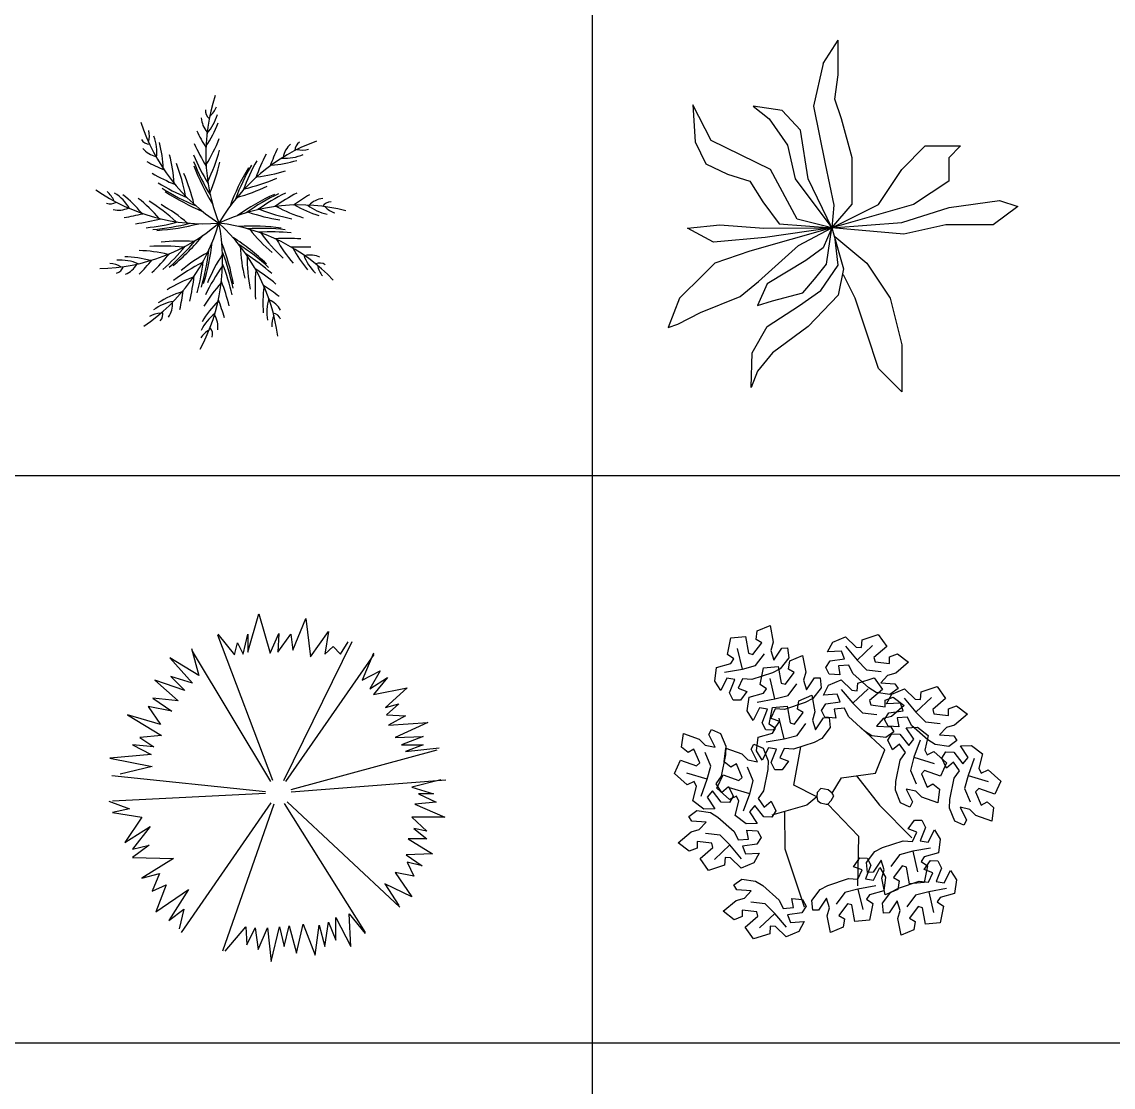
# Model space of a CAD drawing. Header units: millimetres. Extents: x -4017 to 59953, y -688 to 66564.
# Drawn here: x 48567 to 53000, y 18640 to 22966 of the extents above; entities that cross this region are included whole.
import ezdxf

# ---------------------------------------------------------------- set-up
doc = ezdxf.new("R2010")
doc.units = ezdxf.units.MM
doc.layers.add('www.cad-blocks.net', color=7, linetype='Continuous')

# ---------------------------------------------------------------- blocks, each defined once
blk = doc.blocks.new('A$C516926BB')
for p, q in [((53.3424, 38.5194), (53.3424, 0)), ((0, 11.7477), (60.3118, 11.7477)), ((0, 9.4442), (62.4121, 9.4442))]:
    blk.add_line(p, q)
blk = doc.blocks.new('A$C62495299')
at = {"linetype": 'Continuous'}
for centre, radius, start, end in [((1.2094, 0.7933), 0.7627, 161.8706, 201.5936), ((0.4058, 1.0181), 0.0909, 308.4321, 338.3515), ((0.5222, 0.9445), 0.0939, 182.879, 221.5346), ((0.4841, 0.9687), 0.0394, 173.7791, 233.0395), ((0.3154, 1.0015), 0.1844, 317.4391, 345.0127), ((0.909, 1.1565), 0.7627, 197.8706, 237.5936), ((0.1266, 0.8661), 0.0909, 344.4321, 14.3515), ((1.2175, 1.2846), 0.9001, 206.1883, 211.1386), ((0.0495, 1.0923), 0.4796, 326.0526, 338.8318), ((0.2191, 0.8721), 0.0394, 209.7791, 269.0395), ((0.0633, 0.7995), 0.1844, 353.4391, 21.0127), ((-0.0468, 1.0645), 0.5862, 327.5529, 339.111), ((1.16, 0.13), 0.7627, 110.1725, 149.8955), ((0.2641, 0.8749), 0.0939, 218.879, 257.5346), ((-0.2052, 0.7167), 0.4796, 2.0526, 14.8318), ((1.2181, 1.2101), 0.9001, 204.5673, 211.2107), ((-0.2591, 1.0187), 0.79, 334.6755, 344.6307), ((1.5506, 0.4282), 0.9001, 154.4902, 159.4404), ((0.8528, 0.763), 0.0939, 131.1808, 169.8364), ((0.8481, 0.8079), 0.0394, 122.081, 181.3414), ((0.8384, 0.9), 0.0909, 256.734, 286.6534), ((0.6267, 1.5587), 0.9001, 242.1883, 247.1386), ((-0.2667, 0.6376), 0.5862, 3.5529, 15.111), ((-0.4116, 0.4758), 0.79, 10.6755, 20.6307), ((1.2252, 1.1409), 0.9001, 202.9483, 211.3077), ((1.2335, 1.0947), 0.9001, 201.6825, 211.4019), ((-0.2042, 0.9175), 0.725, 337.0347, 347.4268), ((1.4426, 0.3331), 0.9001, 151.2501, 159.6096), ((1.4925, 0.3815), 0.9001, 152.8691, 159.5126), ((0.6758, 1.2256), 0.4796, 274.3545, 287.1337), ((0.7694, 0.9606), 0.1844, 265.741, 293.3146), ((0.671, 1.4988), 0.9001, 240.5673, 247.2107), ((-0.3076, 0.4261), 0.725, 13.0347, 23.4268), ((1.2416, 1.0605), 0.9001, 200.5186, 211.4981), ((1.3898, 0.2704), 0.9001, 148.8205, 159.8), ((1.4115, 0.2979), 0.9001, 149.9844, 159.7037), ((0.5943, 1.2839), 0.5862, 275.8548, 287.4128), ((0.7174, 1.447), 0.9001, 238.9483, 247.3077), ((0.4268, 1.4221), 0.79, 282.9774, 292.9325), ((0.4378, 1.2727), 0.7627, 234.9681, 274.6912), ((-0.011, 0.5692), 0.0909, 21.5297, 51.4491), ((-0.0214, 0.4779), 0.1844, 30.5366, 58.1102), ((-0.1856, 0.2498), 0.4796, 39.1502, 51.9294), ((0.7513, 1.4145), 0.9001, 237.6825, 247.4019), ((0.7779, 1.3917), 0.9001, 236.5186, 247.4981), ((0.3814, 1.3163), 0.725, 285.3366, 295.7287), ((1.0961, -0.1909), 0.9001, 114.3202, 125.2997), ((1.1297, -0.1806), 0.9001, 115.4841, 125.2035), ((1.1752, -0.1692), 0.9001, 116.7498, 125.1093), ((1.2438, -0.1575), 0.9001, 118.3688, 125.0123), ((1.3181, -0.152), 0.9001, 119.9899, 124.9402), ((0.0591, 0.6297), 0.0394, 246.8767, 306.1371), ((-0.1869, 0.1497), 0.5862, 40.6505, 52.2085), ((-0.2049, -0.0667), 0.79, 47.7731, 57.7282), ((-0.092, -0.0437), 0.725, 50.1322, 60.5244), ((0.8273, -0.1765), 0.7627, 75.6722, 115.3952), ((1.0147, 1.0949), 0.5862, 241.3545, 252.9126), ((1.0488, 1.0007), 0.4796, 239.8542, 252.6334), ((0.9759, 0.7293), 0.1844, 231.2407, 258.8143), ((0.9327, 0.5192), 0.0939, 96.6805, 135.3361), ((0.9542, 0.5589), 0.0394, 87.5807, 146.8411), ((0.9984, 0.6403), 0.0909, 222.2337, 252.1531), ((0.0933, 0.6592), 0.0939, 255.9765, 294.6321), ((-0.0299, 1.4233), 0.9001, 279.2858, 284.2361), ((0.8575, 1.2422), 0.725, 250.8363, 261.2284), ((0.9549, 1.3037), 0.79, 248.4771, 258.4323), ((0.0029, 1.0909), 0.7627, 270.9681, 310.6912), ((0.0415, 1.4022), 0.9001, 277.6648, 284.3082), ((-0.2321, 0.7259), 0.7627, 304.0339, 343.7569), ((0.1098, 1.3889), 0.9001, 276.0458, 284.4052), ((0.1564, 1.3835), 0.9001, 274.7801, 284.4994), ((0.1915, 1.3813), 0.9001, 273.6161, 284.5957), ((-0.2476, 0.3624), 0.7627, 331.6319, 11.355), ((0.4119, -0.245), 0.7627, 43.6319, 83.355), ((-0.0165, -0.0485), 0.7627, 7.6319, 47.355), ((0.6322, -0.3999), 0.9001, 82.2799, 93.2595), ((0.6661, -0.4089), 0.9001, 83.4439, 93.1632), ((-0.2602, 1.0339), 0.9001, 309.6161, 320.5957), ((0.0706, -0.3032), 0.9001, 46.2799, 57.2595), ((1.1902, 0.9415), 0.725, 218.796, 229.1882), ((0.7107, -0.4234), 0.9001, 84.7096, 93.069), ((1.3054, 0.942), 0.79, 216.4368, 226.392), ((0.775, -0.4499), 0.9001, 86.3286, 92.972), ((1.2452, 0.7333), 0.5862, 209.3143, 220.8723), ((0.1576, -0.1849), 0.5862, 76.6505, 88.2085), ((0.2703, -0.3705), 0.79, 83.7731, 93.7282), ((0.348, -0.2855), 0.725, 86.1322, 96.5244), ((-0.3307, 0.9921), 0.9001, 312.0458, 320.4052), ((-0.2898, 1.0151), 0.9001, 310.7801, 320.4994), ((-0.436, 0.5027), 0.9001, 343.8458, 353.5652), ((-0.4215, 0.5346), 0.9001, 342.6819, 353.6614), ((-0.3268, 0.1051), 0.9001, 10.2799, 21.2595), ((0.0928, -0.3304), 0.9001, 47.4439, 57.1632), ((1.3105, 0.454), 0.725, 182.796, 193.1882), ((0.8409, -0.4846), 0.9001, 87.9496, 92.8999), ((1.2242, 0.6353), 0.4796, 207.814, 220.5932), ((0.0986, 0.178), 0.1844, 66.5366, 94.1102), ((0.0998, -0.1031), 0.4796, 75.1502, 87.9294), ((-0.464, 0.9378), 0.9001, 315.2858, 320.2361), ((-0.3938, 0.9627), 0.9001, 313.6648, 320.3082), ((0.8081, -0.2393), 0.725, 119.198, 129.5901), ((-0.4578, 0.461), 0.9001, 345.1116, 353.471), ((1.1214, -0.0111), 0.725, 146.796, 157.1882), ((-0.3249, 0.0701), 0.9001, 11.4439, 21.1632), ((0.1204, -0.3684), 0.9001, 48.7096, 57.069), ((1.404, 0.3867), 0.79, 180.4368, 190.392), ((1.0184, 0.444), 0.1844, 199.2004, 226.774), ((0.8703, 0.2888), 0.0939, 64.6403, 103.2959), ((0.0533, 0.2579), 0.0909, 57.5297, 87.4491), ((0.0745, 0.3481), 0.0394, 282.8767, 342.1371), ((0.0848, 0.392), 0.0939, 291.9765, 330.6321), ((0.7893, -0.3529), 0.79, 116.8388, 126.794), ((1.1574, -0.1205), 0.79, 144.4368, 154.392), ((-0.3249, 0.0231), 0.9001, 12.7096, 21.069), ((1.2327, 0.2532), 0.5862, 173.3143, 184.8723), ((0.1568, -0.4276), 0.9001, 50.3286, 56.972), ((0.9096, 0.311), 0.0394, 55.5404, 114.8009), ((0.9903, 0.3565), 0.0909, 190.1934, 220.1128), ((0.5936, -0.2589), 0.5862, 109.7162, 121.2743), ((-0.4946, 0.4021), 0.9001, 346.7306, 353.374), ((0.9404, -0.1278), 0.5862, 137.3143, 148.8723), ((-0.3302, -0.0462), 0.9001, 14.3286, 20.972), ((0.5005, -0.2218), 0.4796, 108.2159, 120.9952), ((-0.5398, 0.3428), 0.9001, 348.3516, 353.3019), ((1.1581, 0.1863), 0.4796, 171.814, 184.5932), ((0.1897, -0.4945), 0.9001, 51.9496, 56.8999), ((0.3462, 0.013), 0.1844, 99.6024, 127.176), ((0.2179, 0.1849), 0.0939, 325.0423, 3.6979), ((0.8407, -0.1381), 0.4796, 135.814, 148.5932), ((-0.3429, -0.1197), 0.9001, 15.9496, 20.8999), ((0.8791, 0.1525), 0.1844, 163.2004, 190.774), ((0.6681, 0.114), 0.0939, 28.6403, 67.2959), ((0.2646, 0.0554), 0.0909, 90.5954, 120.5148), ((0.2332, 0.1425), 0.0394, 315.9424, 15.2029), ((0.5951, -0.0015), 0.1844, 127.2004, 154.774), ((0.4018, 0.0914), 0.0939, 352.6403, 31.2959), ((0.805, 0.0983), 0.0909, 154.1934, 184.1128), ((0.7129, 0.1088), 0.0394, 19.5404, 78.8009), ((0.5033, -0.0017), 0.0909, 118.1934, 148.1128), ((0.435, 0.0609), 0.0394, 343.5404, 42.8009)]:
    blk.add_arc(centre, radius, start, end, dxfattribs=at)
blk = doc.blocks.new('A$C30D21EF1')
at = {"linetype": 'Continuous'}
for p, q in [((0.6295, 1.3334), (0.6907, 1.427)), ((0.6907, 1.2865), (0.6907, 1.427)), ((0.6295, 1.3334), (0.5901, 1.1601)), ((0.6775, 1.1881), (0.6907, 1.2865)), ((0.1749, 1.0196), (0.1005, 1.1647)), ((0.1005, 1.1647), (0.1093, 1.0149)), ((0.4633, 1.1414), (0.3453, 1.1601)), ((0.3453, 1.1601), (0.4108, 1.1086)), ((0.5901, 1.1601), (0.6382, 0.9259)), ((0.7038, 1.1086), (0.6775, 1.1881)), ((0.4108, 1.1086), (0.4852, 1.0008)), ((0.5377, 1.0617), (0.4633, 1.1414)), ((0.7474, 0.9493), (0.7038, 1.1086)), ((0.4153, 0.9024), (0.1749, 1.0196)), ((0.5683, 0.865), (0.5377, 1.0617)), ((0.1093, 1.0149), (0.153, 0.9259)), ((0.4852, 1.0008), (0.5158, 0.865)), ((0.9493, 0.9029), (1.0444, 0.9979)), ((1.0444, 0.9979), (1.1869, 0.9979)), ((1.1869, 0.9979), (1.1394, 0.9504)), ((0.7474, 0.7619), (0.7474, 0.9493)), ((1.1394, 0.9504), (1.1394, 0.8554)), ((0.153, 0.9259), (0.2404, 0.8837)), ((0.5245, 0.7011), (0.4153, 0.9024)), ((0.6382, 0.9259), (0.6732, 0.7573)), ((0.8543, 0.7603), (0.9493, 0.9029)), ((0.2404, 0.8837), (0.3322, 0.8557)), ((0.3322, 0.8557), (0.3847, 0.7713)), ((0.5158, 0.865), (0.6642, 0.6653)), ((0.6642, 0.6653), (0.5683, 0.865)), ((1.1394, 0.8554), (0.9968, 0.7603)), ((0.3847, 0.7713), (0.4503, 0.6824)), ((0.6642, 0.6653), (0.7474, 0.7619)), ((0.6642, 0.6653), (0.8543, 0.7603)), ((0.9968, 0.7603), (0.6642, 0.6653)), ((0.6732, 0.7573), (0.6642, 0.6653)), ((1.1409, 0.7479), (1.3464, 0.776)), ((1.3464, 0.776), (1.4206, 0.7526)), ((0.9486, 0.687), (1.1409, 0.7479)), ((1.4206, 0.7526), (1.3201, 0.6776)), ((0.0787, 0.6636), (0.2098, 0.6776)), ((0.2098, 0.6776), (0.3891, 0.6636)), ((0.6642, 0.6653), (0.3316, 0.5702)), ((0.3891, 0.6636), (0.6642, 0.6653)), ((0.6642, 0.6653), (0.3934, 0.6262)), ((0.4503, 0.6824), (0.6642, 0.6653)), ((0.6642, 0.6653), (0.5245, 0.7011)), ((0.5289, 0.5934), (0.6642, 0.6653)), ((0.6642, 0.6653), (0.6295, 0.584)), ((0.6426, 0.5184), (0.6642, 0.6653)), ((0.6642, 0.6653), (0.9486, 0.687)), ((0.6642, 0.6653), (0.7125, 0.4996)), ((0.9573, 0.6402), (0.6642, 0.6653)), ((1.1278, 0.6776), (0.9573, 0.6402)), ((1.3201, 0.6776), (1.1278, 0.6776)), ((0.1836, 0.6074), (0.0787, 0.6636)), ((0.3934, 0.6262), (0.1836, 0.6074)), ((0.6907, 0.5137), (0.6775, 0.6308)), ((0.6775, 0.6308), (0.8068, 0.5227)), ((0.3672, 0.4481), (0.5289, 0.5934)), ((0.6295, 0.584), (0.5595, 0.5324)), ((0.3316, 0.5702), (0.189, 0.5227)), ((0.5595, 0.5324), (0.4021, 0.4388)), ((0.189, 0.5227), (0.1415, 0.4752)), ((0.5944, 0.4575), (0.6426, 0.5184)), ((0.6207, 0.4107), (0.6907, 0.5137)), ((0.7125, 0.4996), (0.6907, 0.3919)), ((0.8068, 0.5227), (0.9018, 0.3802)), ((0.1415, 0.4752), (0.0464, 0.3802)), ((0.2929, 0.3873), (0.3672, 0.4481)), ((0.5464, 0.4013), (0.5944, 0.4575)), ((0.7592, 0.3802), (0.7117, 0.4752)), ((0.4021, 0.4388), (0.3628, 0.3498)), ((0.424, 0.3685), (0.5464, 0.4013)), ((0.5332, 0.3498), (0.6207, 0.4107)), ((0.0464, 0.3802), (0, 0.2608)), ((0.1311, 0.3217), (0.2929, 0.3873)), ((0.3628, 0.3498), (0.424, 0.3685)), ((0.6907, 0.3919), (0.5683, 0.2655)), ((0.8068, 0.2376), (0.7592, 0.3802)), ((0.9018, 0.3802), (0.9493, 0.1901)), ((0.0393, 0.2749), (0.1311, 0.3217)), ((0.4021, 0.2655), (0.5332, 0.3498)), ((0, 0.2608), (0.0393, 0.2749)), ((0.3409, 0.1578), (0.4021, 0.2655)), ((0.5683, 0.2655), (0.424, 0.1578)), ((0.8543, 0.095), (0.8068, 0.2376)), ((0.9493, 0.1901), (0.9493, 0)), ((0.3366, 0.0173), (0.3409, 0.1578)), ((0.424, 0.1578), (0.3628, 0.0829)), ((0.9493, 0), (0.8543, 0.095)), ((0.3628, 0.0829), (0.3366, 0.0173))]:
    blk.add_line(p, q, dxfattribs=at)
blk = doc.blocks.new('A$C29F836C1')
for p, q in [((0.564, 1.2567), (0.6097, 1.4128)), ((0.6097, 1.4128), (0.6555, 1.2529)), ((0.7469, 1.2643), (0.8003, 1.3938)), ((0.8003, 1.3938), (0.8193, 1.2376)), ((0.6555, 1.2529), (0.6898, 1.3328)), ((0.6898, 1.3328), (0.686, 1.2567)), ((0.8193, 1.2376), (0.8917, 1.3404)), ((0.8917, 1.3404), (0.8765, 1.249)), ((0.4421, 1.329), (0.5107, 1.2452)), ((0.6662, 0.7356), (0.4421, 1.3252)), ((0.5107, 1.2452), (0.5221, 1.2947)), ((0.5221, 1.2947), (0.5449, 1.249)), ((0.5449, 1.249), (0.564, 1.329)), ((0.564, 1.329), (0.564, 1.2567)), ((0.686, 1.2567), (0.7393, 1.329)), ((0.7106, 0.7358), (0.9881, 1.2996)), ((0.7393, 1.329), (0.7469, 1.2643)), ((0.9413, 1.249), (0.9718, 1.2985)), ((0.3354, 1.2719), (0.3658, 1.1615)), ((0.6579, 0.7307), (0.3392, 1.2605)), ((0.7181, 0.7315), (1.0781, 1.2464)), ((0.8765, 1.249), (0.9108, 1.2795)), ((0.9108, 1.2795), (0.9413, 1.249)), ((1.0747, 1.2529), (1.0289, 1.1424)), ((0.2477, 1.2338), (0.3392, 1.131)), ((0.3658, 1.1615), (0.2477, 1.2338)), ((0.2515, 1.1577), (0.3087, 1.1005)), ((0.3392, 1.131), (0.2515, 1.1577)), ((1.0289, 1.1424), (1.1013, 1.1805)), ((1.1013, 1.1805), (1.0594, 1.1081)), ((1.0594, 1.1081), (1.1318, 1.1538)), ((1.1318, 1.1538), (1.0747, 1.0853)), ((0.1867, 1.1424), (0.282, 1.0586)), ((0.3087, 1.1005), (0.1867, 1.1424)), ((1.0747, 1.0853), (1.2118, 1.112)), ((1.2118, 1.112), (1.1242, 1.032)), ((0.1791, 1.0701), (0.2553, 1.0168)), ((0.282, 1.0586), (0.1791, 1.0701)), ((0.1601, 1.0358), (0.2096, 0.9634)), ((0.2553, 1.0168), (0.1601, 1.0358)), ((1.1242, 1.032), (1.1775, 1.0472)), ((1.1775, 1.0472), (1.128, 1.0015)), ((0.0762, 1.0015), (0.2134, 0.9177)), ((0.2096, 0.9634), (0.0762, 1.0015)), ((1.128, 1.0015), (1.2042, 0.9977)), ((1.2042, 0.9977), (1.1356, 0.9596)), ((1.1356, 0.9596), (1.2957, 0.9711)), ((1.2957, 0.9711), (1.1623, 0.9101)), ((0.2134, 0.9177), (0.1258, 0.9101)), ((0.1258, 0.9101), (0.1829, 0.872)), ((1.1623, 0.9101), (1.2766, 0.9139)), ((1.2766, 0.9139), (1.189, 0.8797)), ((0.1829, 0.872), (0.0953, 0.8797)), ((0.0953, 0.8797), (0.1715, 0.8416)), ((0.7398, 0.6995), (1.3338, 0.8606)), ((1.189, 0.8797), (1.2766, 0.8797)), ((1.2766, 0.8797), (1.2042, 0.853)), ((1.2042, 0.853), (1.3414, 0.8682)), ((0.1715, 0.8416), (0.0038, 0.8263)), ((0.0038, 0.8263), (0.1753, 0.7921)), ((0.6362, 0.6898), (0.0114, 0.754)), ((0.1753, 0.7921), (0.0457, 0.7616)), ((0.741, 0.6892), (1.3681, 0.7388)), ((1.349, 0.7388), (1.2309, 0.7083)), ((0.6365, 0.6823), (0.0152, 0.6512)), ((1.2309, 0.7083), (1.3186, 0.6816)), ((1.2576, 0.6816), (1.33, 0.6474)), ((1.3186, 0.6816), (1.2576, 0.6816)), ((0, 0.6512), (0.0838, 0.6207)), ((0.0838, 0.6207), (0.0152, 0.6055)), ((0.6582, 0.6454), (0.2934, 0.118)), ((0.6696, 0.6393), (0.4611, 0.0419)), ((0.7125, 0.6415), (1.0404, 0.118)), ((0.7236, 0.6491), (1.1814, 0.2209)), ((1.33, 0.6474), (1.2423, 0.6398)), ((1.2423, 0.6398), (1.3643, 0.5864)), ((0.0152, 0.6055), (0.1334, 0.5864)), ((0.1334, 0.5864), (0.0648, 0.4836)), ((1.2309, 0.5864), (1.2919, 0.5293)), ((1.3643, 0.5864), (1.2309, 0.5864)), ((0.0648, 0.4836), (0.1677, 0.5484)), ((0.1677, 0.5484), (0.0953, 0.457)), ((1.2385, 0.5407), (1.2919, 0.4989)), ((1.2919, 0.5293), (1.2385, 0.5407)), ((1.2157, 0.4989), (1.3147, 0.4379)), ((1.2919, 0.4989), (1.2157, 0.4989)), ((0.1639, 0.4722), (0.0953, 0.4227)), ((0.0953, 0.457), (0.1639, 0.4722)), ((0.0953, 0.4227), (0.2629, 0.4189)), ((0.2629, 0.4189), (0.1334, 0.3389)), ((1.3147, 0.4379), (1.208, 0.4341)), ((1.208, 0.4341), (1.2728, 0.3884)), ((1.2118, 0.4037), (1.2385, 0.3465)), ((1.2728, 0.3884), (1.2118, 0.4037)), ((0.1334, 0.3389), (0.2058, 0.358)), ((0.2058, 0.358), (0.1753, 0.2856)), ((1.1623, 0.3618), (1.2309, 0.2628)), ((1.2385, 0.3465), (1.1623, 0.3618)), ((0.1753, 0.2856), (0.2325, 0.3123)), ((0.2325, 0.3123), (0.1905, 0.2018)), ((1.1204, 0.3161), (1.1775, 0.2285)), ((1.2309, 0.2628), (1.1204, 0.3161)), ((0.1905, 0.2018), (0.3239, 0.2932)), ((0.3239, 0.2932), (0.2439, 0.1676)), ((0.2439, 0.1676), (0.3049, 0.2133)), ((0.3049, 0.2133), (0.2858, 0.1333)), ((0.9222, 0.179), (0.9832, 0.0609)), ((0.9222, 0.0876), (0.9222, 0.179)), ((0.9756, 0.1942), (1.0404, 0.1142)), ((0.9832, 0.0609), (0.9756, 0.1942)), ((0.4725, 0.0419), (0.5564, 0.1409)), ((0.5564, 0.1409), (0.5602, 0.0685)), ((0.5602, 0.0685), (0.5945, 0.1371)), ((0.5945, 0.1371), (0.6059, 0.0495)), ((0.6059, 0.0495), (0.644, 0.1371)), ((0.644, 0.1371), (0.6593, 0)), ((0.6593, 0), (0.6936, 0.1409)), ((0.6936, 0.1409), (0.7126, 0.0609)), ((0.7126, 0.0609), (0.7317, 0.1447)), ((0.7317, 0.1447), (0.7622, 0.0343)), ((0.7622, 0.0343), (0.7888, 0.1523)), ((0.7888, 0.1523), (0.8384, 0.0267)), ((0.8384, 0.0267), (0.8536, 0.1485)), ((0.8536, 0.1485), (0.8765, 0.0609)), ((0.8765, 0.0609), (0.8917, 0.1599)), ((0.8917, 0.1599), (0.9222, 0.0876))]:
    blk.add_line(p, q)
blk = doc.blocks.new('A$C5464236F')
for p, q in [((0.331, 1.2166), (0.3364, 1.2508)), ((0.3364, 1.2508), (0.3881, 1.2726)), ((0.3881, 1.2726), (0.4005, 1.2051)), ((0.2151, 1.1549), (0.2294, 1.2224)), ((0.2294, 1.2224), (0.2882, 1.228)), ((0.2882, 1.228), (0.3007, 1.1605)), ((0.3185, 1.1557), (0.3542, 1.2032)), ((0.3542, 1.2032), (0.331, 1.2166)), ((0.4005, 1.2051), (0.3916, 1.1718)), ((0.622, 1.1656), (0.6433, 1.2057)), ((0.6433, 1.2057), (0.6947, 1.2271)), ((0.6947, 1.2271), (0.738, 1.1852)), ((0.7598, 1.1835), (0.7622, 1.2147)), ((0.7622, 1.2147), (0.8278, 1.2361)), ((0.8278, 1.2361), (0.862, 1.188)), ((0.241, 1.1372), (0.2151, 1.1549)), ((0.2758, 1.0958), (0.2562, 1.1796)), ((0.3007, 1.1605), (0.3185, 1.1557)), ((0.3292, 1.1101), (0.3649, 1.1576)), ((0.3916, 1.1718), (0.4041, 1.1328)), ((0.4041, 1.1328), (0.4361, 1.1813)), ((0.4361, 1.1813), (0.4594, 1.1822)), ((0.4594, 1.1822), (0.4638, 1.1418)), ((0.6781, 1.1692), (0.622, 1.1656)), ((0.69, 1.138), (0.6781, 1.1692)), ((0.6942, 1.1888), (0.7413, 1.1326)), ((0.738, 1.1852), (0.7598, 1.1835)), ((0.7413, 1.1326), (0.8041, 1.1915)), ((0.862, 1.188), (0.8098, 1.1434)), ((0.8735, 1.1452), (0.9059, 1.1576)), ((0.9059, 1.1576), (0.9505, 1.1237)), ((0.1706, 1.1026), (0.2285, 1.1192)), ((0.2285, 1.1192), (0.241, 1.1372)), ((0.2758, 1.0958), (0.3292, 1.1101)), ((0.4638, 1.1418), (0.4291, 1.0976)), ((0.4633, 1.0952), (0.4687, 1.1294)), ((0.4687, 1.1294), (0.5204, 1.1512)), ((0.5204, 1.1512), (0.5328, 1.0837)), ((0.614, 1.1024), (0.6316, 1.13)), ((0.6316, 1.13), (0.69, 1.138)), ((0.7076, 1.1121), (0.6658, 1.1086)), ((0.6658, 1.1086), (0.672, 1.0721)), ((0.7237, 1.078), (0.7076, 1.1121)), ((0.7413, 1.1326), (0.7804, 1.0935)), ((0.8098, 1.1434), (0.8146, 1.1255)), ((0.8146, 1.1255), (0.8736, 1.1184)), ((0.8736, 1.1184), (0.8735, 1.1452)), ((0.9505, 1.1237), (0.8983, 1.0792)), ((0.1635, 1.0475), (0.1706, 1.1026)), ((0.2036, 1.0831), (0.2758, 1.0958)), ((0.3979, 1.081), (0.3142, 1.0532)), ((0.3474, 1.0335), (0.3617, 1.101)), ((0.3617, 1.101), (0.4205, 1.1067)), ((0.4291, 1.0976), (0.3979, 1.081)), ((0.4205, 1.1067), (0.433, 1.0391)), ((0.4508, 1.0344), (0.4865, 1.0819)), ((0.4865, 1.0819), (0.4633, 1.0952)), ((0.5328, 1.0837), (0.5239, 1.0504)), ((0.6283, 1.0756), (0.614, 1.1024)), ((0.672, 1.0721), (0.6283, 1.0756)), ((0.7895, 1.0195), (0.7237, 1.078)), ((0.7804, 1.0935), (0.8394, 1.0863)), ((0.865, 1.0703), (0.8375, 1.04)), ((0.8983, 1.0792), (0.865, 1.0703)), ((0.1875, 1.009), (0.1635, 1.0475)), ((0.2125, 1.0593), (0.1875, 1.009)), ((0.2454, 1.054), (0.2125, 1.0593)), ((0.2232, 0.9994), (0.2454, 1.054)), ((0.2767, 1.0564), (0.2588, 1.0184)), ((0.3142, 1.0532), (0.2767, 1.0564)), ((0.3733, 1.0159), (0.3474, 1.0335)), ((0.4081, 0.9745), (0.3885, 1.0582)), ((0.433, 1.0391), (0.4508, 1.0344)), ((0.4615, 0.9887), (0.4972, 1.0362)), ((0.5239, 1.0504), (0.5364, 1.0114)), ((0.5364, 1.0114), (0.5684, 1.0599)), ((0.5961, 1.0204), (0.5614, 0.9762)), ((0.5684, 1.0599), (0.5917, 1.0608)), ((0.5917, 1.0608), (0.5961, 1.0204)), ((0.6046, 0.9904), (0.626, 1.0305)), ((0.626, 1.0305), (0.6773, 1.0518)), ((0.6773, 1.0518), (0.7206, 1.01)), ((0.7424, 1.0082), (0.7448, 1.0394)), ((0.7448, 1.0394), (0.8104, 1.0608)), ((0.8104, 1.0608), (0.8447, 1.0127)), ((0.8375, 1.04), (0.8955, 1.0365)), ((0.8955, 1.0365), (0.9079, 1.0168)), ((1.0013, 1.0035), (1.067, 1.0249)), ((1.067, 1.0249), (1.1012, 0.9768)), ((0.2383, 0.9704), (0.2232, 0.9994)), ((0.2588, 1.0184), (0.2936, 1.0055)), ((0.2936, 1.0055), (0.2686, 0.9694)), ((0.2957, 0.9261), (0.3029, 0.9813)), ((0.3029, 0.9813), (0.3608, 0.9978)), ((0.3608, 0.9978), (0.3733, 1.0159)), ((0.4081, 0.9745), (0.4615, 0.9887)), ((0.5055, 0.9677), (0.5572, 0.9894)), ((0.5614, 0.9762), (0.5302, 0.9596)), ((0.5572, 0.9894), (0.5696, 0.9219)), ((0.6607, 0.9939), (0.6046, 0.9904)), ((0.6726, 0.9627), (0.6607, 0.9939)), ((0.6769, 1.0135), (0.724, 0.9574)), ((0.7206, 1.01), (0.7424, 1.0082)), ((0.724, 0.9574), (0.7867, 1.0162)), ((0.8195, 1.0007), (0.7895, 1.0195)), ((0.8447, 1.0127), (0.7925, 0.9681)), ((0.8751, 0.9928), (0.8195, 1.0007)), ((0.8562, 0.9699), (0.8885, 0.9823)), ((0.8612, 0.9545), (0.8825, 0.9946)), ((0.9079, 1.0168), (0.8751, 0.9928)), ((0.8825, 0.9946), (0.9338, 1.0159)), ((0.8885, 0.9823), (0.9332, 0.9484)), ((0.9334, 0.9776), (0.9805, 0.9215)), ((0.9338, 1.0159), (0.9771, 0.9741)), ((0.9805, 0.9215), (1.0432, 0.9803)), ((0.999, 0.9723), (1.0013, 1.0035)), ((1.1012, 0.9768), (1.049, 0.9322)), ((0.2686, 0.9694), (0.2383, 0.9704)), ((0.3448, 0.938), (0.3198, 0.8876)), ((0.3359, 0.9617), (0.4081, 0.9745)), ((0.3777, 0.9327), (0.3448, 0.938)), ((0.3555, 0.8781), (0.3777, 0.9327)), ((0.3842, 0.8717), (0.3985, 0.9393)), ((0.409, 0.935), (0.3911, 0.897)), ((0.3985, 0.9393), (0.4573, 0.9449)), ((0.4465, 0.9319), (0.409, 0.935)), ((0.5302, 0.9596), (0.4465, 0.9319)), ((0.4573, 0.9449), (0.4698, 0.8774)), ((0.5001, 0.9334), (0.5055, 0.9677)), ((0.5232, 0.9201), (0.5001, 0.9334)), ((0.5966, 0.9271), (0.6142, 0.9547)), ((0.6142, 0.9547), (0.6726, 0.9627)), ((0.6903, 0.9368), (0.6484, 0.9333)), ((0.6484, 0.9333), (0.6547, 0.8968)), ((0.7063, 0.9028), (0.6903, 0.9368)), ((0.724, 0.9574), (0.763, 0.9182)), ((0.7925, 0.9681), (0.7973, 0.9503)), ((0.7973, 0.9503), (0.8562, 0.9432)), ((0.8562, 0.9432), (0.8562, 0.9699)), ((0.9173, 0.958), (0.8612, 0.9545)), ((0.9332, 0.9484), (0.881, 0.9039)), ((0.9291, 0.9268), (0.9173, 0.958)), ((0.9771, 0.9741), (0.999, 0.9723)), ((1.049, 0.9322), (1.0538, 0.9144)), ((1.1127, 0.934), (1.145, 0.9464)), ((1.1127, 0.9073), (1.1127, 0.934)), ((1.145, 0.9464), (1.1897, 0.9125)), ((0.3198, 0.8876), (0.2957, 0.9261)), ((0.3911, 0.897), (0.4259, 0.8842)), ((0.4448, 0.8127), (0.4253, 0.8964)), ((0.4876, 0.8726), (0.5232, 0.9201)), ((0.5696, 0.9219), (0.5607, 0.8886)), ((0.5607, 0.8886), (0.5732, 0.8497)), ((0.5732, 0.8497), (0.6052, 0.8981)), ((0.6109, 0.9003), (0.5966, 0.9271)), ((0.6052, 0.8981), (0.6284, 0.899)), ((0.6547, 0.8968), (0.6109, 0.9003)), ((0.6284, 0.899), (0.6329, 0.8586)), ((0.7722, 0.8442), (0.7063, 0.9028)), ((0.763, 0.9182), (0.822, 0.911)), ((0.8477, 0.895), (0.8202, 0.8647)), ((0.881, 0.9039), (0.8477, 0.895)), ((0.8532, 0.8912), (0.8707, 0.9188)), ((0.8675, 0.8644), (0.8532, 0.8912)), ((0.8707, 0.9188), (0.9291, 0.9268)), ((0.9468, 0.9009), (0.9049, 0.8974)), ((0.9049, 0.8974), (0.9112, 0.8609)), ((0.9628, 0.8669), (0.9468, 0.9009)), ((0.9805, 0.9215), (1.0196, 0.8823)), ((1.0538, 0.9144), (1.1127, 0.9073)), ((1.1897, 0.9125), (1.1375, 0.868)), ((0.139, 0.8304), (0.1498, 0.851)), ((0.1498, 0.851), (0.187, 0.8346)), ((0.3706, 0.849), (0.3555, 0.8781)), ((0.4009, 0.848), (0.3706, 0.849)), ((0.4101, 0.8541), (0.3842, 0.8717)), ((0.3976, 0.8361), (0.4101, 0.8541)), ((0.4259, 0.8842), (0.4009, 0.848)), ((0.4698, 0.8774), (0.4876, 0.8726)), ((0.4983, 0.8269), (0.534, 0.8744)), ((0.6329, 0.8586), (0.5981, 0.8144)), ((0.8539, 0.7687), (0.7575, 0.8573)), ((0.8021, 0.8255), (0.7722, 0.8442)), ((0.8202, 0.8647), (0.8782, 0.8612)), ((0.9112, 0.8609), (0.8675, 0.8644)), ((0.8782, 0.8612), (0.8906, 0.8415)), ((0.9413, 0.858), (0.9867, 0.8595)), ((0.9725, 0.8112), (0.9413, 0.858)), ((1.0287, 0.8083), (0.9628, 0.8669)), ((0.9867, 0.8595), (1.0309, 0.8258)), ((1.0196, 0.8823), (1.0785, 0.8751)), ((1.1042, 0.8591), (1.0767, 0.8288)), ((1.1375, 0.868), (1.1042, 0.8591)), ((0.0289, 0.7788), (0.0359, 0.8344)), ((0.0359, 0.8344), (0.1006, 0.8115)), ((0.1006, 0.8115), (0.1249, 0.7871)), ((0.165, 0.7785), (0.139, 0.8304)), ((0.187, 0.8346), (0.2079, 0.7824)), ((0.3325, 0.7644), (0.3397, 0.8195)), ((0.3397, 0.8195), (0.3976, 0.8361)), ((0.3727, 0.7999), (0.4448, 0.8127)), ((0.4448, 0.8127), (0.4983, 0.8269)), ((0.5981, 0.8144), (0.5669, 0.7978)), ((0.8578, 0.8175), (0.8021, 0.8255)), ((0.8906, 0.8415), (0.8578, 0.8175)), ((0.8665, 0.8075), (0.8826, 0.8333)), ((0.8853, 0.7678), (0.8665, 0.8075)), ((0.8826, 0.8333), (0.9152, 0.8319)), ((0.9152, 0.8319), (0.9514, 0.7853)), ((0.9514, 0.7853), (0.9725, 0.8112)), ((0.9975, 0.807), (0.9724, 0.7381)), ((1.0309, 0.8258), (1.0163, 0.7673)), ((1.0587, 0.7896), (1.0287, 0.8083)), ((1.0767, 0.8288), (1.1347, 0.8253)), ((1.1471, 0.8056), (1.1143, 0.7816)), ((1.1347, 0.8253), (1.1471, 0.8056)), ((0.0558, 0.757), (0.0289, 0.7788)), ((0.079, 0.7704), (0.0558, 0.757)), ((0.1023, 0.7158), (0.079, 0.7704)), ((0.1472, 0.7022), (0.1239, 0.7569)), ((0.1249, 0.7871), (0.165, 0.7785)), ((0.2014, 0.7193), (0.2084, 0.7749)), ((0.2079, 0.7824), (0.2067, 0.7471)), ((0.2084, 0.7749), (0.273, 0.7519)), ((0.3115, 0.7709), (0.3223, 0.7914)), ((0.3374, 0.7189), (0.3115, 0.7709)), ((0.3223, 0.7914), (0.3595, 0.7751)), ((0.3566, 0.7258), (0.3325, 0.7644)), ((0.3816, 0.7762), (0.3566, 0.7258)), ((0.3595, 0.7751), (0.3804, 0.7229)), ((0.4145, 0.7709), (0.3816, 0.7762)), ((0.3923, 0.7163), (0.4145, 0.7709)), ((0.4457, 0.7732), (0.4278, 0.7352)), ((0.4833, 0.7701), (0.4457, 0.7732)), ((0.5669, 0.7978), (0.4833, 0.7701)), ((0.4853, 0.6248), (0.513, 0.7799)), ((0.816, 0.6728), (0.8539, 0.7687)), ((0.9138, 0.7916), (0.8853, 0.7678)), ((0.9378, 0.7571), (0.9138, 0.7916)), ((0.9163, 0.7261), (0.9378, 0.7571)), ((1.0163, 0.7673), (1.0257, 0.7475)), ((1.0257, 0.7475), (1.0539, 0.7611)), ((1.0539, 0.7611), (1.1052, 0.7149)), ((1.1143, 0.7816), (1.0587, 0.7896)), ((1.0864, 0.7338), (1.1024, 0.7596)), ((1.1024, 0.7596), (1.1351, 0.7582)), ((1.1351, 0.7582), (1.1713, 0.7116)), ((1.1612, 0.7843), (1.2066, 0.7859)), ((1.1924, 0.7375), (1.1612, 0.7843)), ((1.2066, 0.7859), (1.2508, 0.7521)), ((0, 0.672), (0.0245, 0.7257)), ((0.0245, 0.7257), (0.0893, 0.7028)), ((0.0893, 0.7028), (0.1023, 0.7158)), ((0.2067, 0.7471), (0.1889, 0.6608)), ((0.2283, 0.6975), (0.2014, 0.7193)), ((0.2514, 0.7109), (0.2283, 0.6975)), ((0.2748, 0.6563), (0.2514, 0.7109)), ((0.273, 0.7519), (0.2974, 0.7275)), ((0.2974, 0.7275), (0.3374, 0.7189)), ((0.3804, 0.7229), (0.3792, 0.6876)), ((0.4074, 0.6873), (0.3923, 0.7163)), ((0.4278, 0.7352), (0.4626, 0.7224)), ((0.4626, 0.7224), (0.4377, 0.6863)), ((0.8985, 0.6398), (0.9163, 0.7261)), ((0.9724, 0.7381), (0.958, 0.6847)), ((0.9724, 0.7381), (1.0547, 0.7132)), ((1.1052, 0.7149), (1.0807, 0.6612)), ((1.1052, 0.6942), (1.0864, 0.7338)), ((1.1337, 0.7179), (1.1052, 0.6942)), ((1.1577, 0.6834), (1.1337, 0.7179)), ((1.1713, 0.7116), (1.1924, 0.7375)), ((1.2174, 0.7333), (1.1923, 0.6645)), ((1.2508, 0.7521), (1.2362, 0.6937)), ((0.0513, 0.6258), (0, 0.672)), ((0.1328, 0.6488), (0.0505, 0.6737)), ((0.1328, 0.6488), (0.1472, 0.7022)), ((0.1725, 0.6124), (0.197, 0.6661)), ((0.197, 0.6661), (0.2617, 0.6432)), ((0.3196, 0.6427), (0.2964, 0.6973)), ((0.3792, 0.6876), (0.3614, 0.6013)), ((0.4377, 0.6863), (0.4074, 0.6873)), ((0.6782, 0.6543), (0.816, 0.6728)), ((0.958, 0.6847), (0.9813, 0.6301)), ((1.016, 0.6842), (1.0029, 0.6711)), ((1.0029, 0.6711), (1.0262, 0.6165)), ((1.0807, 0.6612), (1.016, 0.6842)), ((1.1362, 0.6525), (1.1577, 0.6834)), ((1.2362, 0.6937), (1.2456, 0.6739)), ((1.2456, 0.6739), (1.2738, 0.6875)), ((0.0795, 0.6394), (0.0513, 0.6258)), ((0.0889, 0.6196), (0.0795, 0.6394)), ((0.1077, 0.5799), (0.1328, 0.6488)), ((0.1889, 0.6608), (0.1674, 0.6299)), ((0.1674, 0.6299), (0.1914, 0.5954)), ((0.2617, 0.6432), (0.2748, 0.6563)), ((0.3053, 0.5893), (0.3196, 0.6427)), ((0.5783, 0.5769), (0.4853, 0.6248)), ((0.6404, 0.5916), (0.6782, 0.6543)), ((0.7396, 0.6625), (0.8333, 0.5436)), ((0.8973, 0.6045), (0.8985, 0.6398)), ((1.0262, 0.6165), (1.0494, 0.6299)), ((1.0494, 0.6299), (1.0763, 0.6081)), ((1.1184, 0.5661), (1.1362, 0.6525)), ((1.1923, 0.6645), (1.1779, 0.6111)), ((1.1923, 0.6645), (1.2746, 0.6395)), ((1.3251, 0.6413), (1.3006, 0.5876)), ((0.0743, 0.5611), (0.0889, 0.6196)), ((0.1538, 0.6016), (0.1328, 0.5758)), ((0.19, 0.5551), (0.1538, 0.6016)), ((0.2238, 0.5663), (0.1725, 0.6124)), ((0.1914, 0.5954), (0.2199, 0.6191)), ((0.2199, 0.6191), (0.2387, 0.5794)), ((0.2387, 0.5794), (0.2227, 0.5536)), ((0.3053, 0.5893), (0.223, 0.6142)), ((0.252, 0.5798), (0.2238, 0.5663)), ((0.2614, 0.56), (0.252, 0.5798)), ((0.2802, 0.5204), (0.3053, 0.5893)), ((0.3614, 0.6013), (0.3399, 0.5703)), ((0.5783, 0.5769), (0.537, 0.5436)), ((0.5796, 0.5948), (0.5783, 0.5769)), ((0.5783, 0.5769), (0.5812, 0.5617)), ((0.5949, 0.6115), (0.5796, 0.5948)), ((0.6241, 0.6059), (0.5949, 0.6115)), ((0.6404, 0.5917), (0.6241, 0.6059)), ((0.6364, 0.5624), (0.6466, 0.581)), ((0.6466, 0.581), (0.6404, 0.5917)), ((0.9182, 0.5523), (0.8973, 0.6045)), ((0.9803, 0.5998), (0.9403, 0.6085)), ((0.9403, 0.6085), (0.9662, 0.5565)), ((1.0046, 0.5755), (0.9803, 0.5998)), ((1.0763, 0.6081), (1.0693, 0.5525)), ((1.1779, 0.6111), (1.2012, 0.5564)), ((1.2359, 0.6105), (1.2228, 0.5975)), ((1.2228, 0.5975), (1.2461, 0.5429)), ((1.3006, 0.5876), (1.2359, 0.6105)), ((0.1185, 0.5274), (0.0743, 0.5611)), ((0.1328, 0.5758), (0.1639, 0.5289)), ((0.2227, 0.5536), (0.19, 0.5551)), ((0.2468, 0.5016), (0.2614, 0.56)), ((0.3263, 0.5421), (0.3052, 0.5162)), ((0.3625, 0.4955), (0.3263, 0.5421)), ((0.3399, 0.5703), (0.3638, 0.5358)), ((0.3638, 0.5358), (0.3924, 0.5595)), ((0.3924, 0.5595), (0.4112, 0.5199)), ((0.537, 0.5436), (0.3958, 0.503)), ((0.5812, 0.5617), (0.5925, 0.5525)), ((0.5925, 0.5525), (0.6161, 0.5479)), ((0.6161, 0.5479), (0.6231, 0.5473)), ((0.6231, 0.5473), (0.6364, 0.5624)), ((0.6231, 0.5473), (0.7471, 0.4181)), ((0.8333, 0.5436), (0.9641, 0.4108)), ((0.9554, 0.5359), (0.9182, 0.5523)), ((0.9662, 0.5565), (0.9554, 0.5359)), ((1.0693, 0.5525), (1.0046, 0.5755)), ((1.1172, 0.5308), (1.1184, 0.5661)), ((1.2002, 0.5262), (1.1602, 0.5348)), ((1.1602, 0.5348), (1.1861, 0.4828)), ((1.2461, 0.5429), (1.2693, 0.5563)), ((1.2693, 0.5563), (1.2962, 0.5345)), ((1.2962, 0.5345), (1.2892, 0.4788)), ((0.0579, 0.4976), (0.0907, 0.5217)), ((0.0703, 0.478), (0.0579, 0.4976)), ((0.0907, 0.5217), (0.1464, 0.5137)), ((0.1639, 0.5289), (0.1185, 0.5274)), ((0.1464, 0.5137), (0.1763, 0.495)), ((0.1763, 0.495), (0.2422, 0.4364)), ((0.2909, 0.4678), (0.2468, 0.5016)), ((0.3052, 0.5162), (0.3363, 0.4694)), ((0.3951, 0.4941), (0.3625, 0.4955)), ((0.4112, 0.5199), (0.3951, 0.4941)), ((0.4467, 0.5176), (0.4475, 0.3665)), ((1.1381, 0.4786), (1.1172, 0.5308)), ((1.2245, 0.5018), (1.2002, 0.5262)), ((1.2892, 0.4788), (1.2245, 0.5018)), ((0.0675, 0.4352), (0.1008, 0.4441)), ((0.1283, 0.4745), (0.0703, 0.478)), ((0.1008, 0.4441), (0.1283, 0.4745)), ((0.3363, 0.4694), (0.2909, 0.4678)), ((0.9496, 0.4468), (0.9745, 0.4829)), ((0.9844, 0.4339), (0.9496, 0.4468)), ((0.9745, 0.4829), (1.0049, 0.4819)), ((1.02, 0.4529), (0.9977, 0.3983)), ((1.0049, 0.4819), (1.02, 0.4529)), ((1.0307, 0.393), (1.0556, 0.4433)), ((1.0556, 0.4433), (1.0797, 0.4048)), ((1.1753, 0.4623), (1.1381, 0.4786)), ((1.1861, 0.4828), (1.1753, 0.4623)), ((0.0153, 0.3907), (0.0675, 0.4352)), ((0.1854, 0.421), (0.1265, 0.4281)), ((0.2245, 0.3818), (0.1854, 0.421)), ((0.2422, 0.4364), (0.2582, 0.4023)), ((0.2582, 0.4023), (0.3001, 0.4058)), ((0.2938, 0.4424), (0.3376, 0.4388)), ((0.3001, 0.4058), (0.2938, 0.4424)), ((0.3518, 0.412), (0.3343, 0.3844)), ((0.3376, 0.4388), (0.3518, 0.412)), ((0.7471, 0.4181), (0.7437, 0.2152)), ((0.8453, 0.3714), (0.9289, 0.3991)), ((0.9289, 0.3991), (0.9665, 0.3959)), ((0.9665, 0.3959), (0.9844, 0.4339)), ((1.0797, 0.4048), (1.0726, 0.3497)), ((0.06, 0.3568), (0.0153, 0.3907)), ((0.0923, 0.3693), (0.06, 0.3568)), ((0.0923, 0.396), (0.0923, 0.3693)), ((0.1512, 0.3889), (0.0923, 0.396)), ((0.1038, 0.3265), (0.156, 0.3711)), ((0.156, 0.3711), (0.1512, 0.3889)), ((0.2245, 0.3818), (0.1618, 0.323)), ((0.2716, 0.3257), (0.2245, 0.3818)), ((0.3343, 0.3844), (0.2759, 0.3764)), ((0.2759, 0.3764), (0.2877, 0.3452)), ((0.4475, 0.3665), (0.5267, 0.1302)), ((0.7793, 0.3105), (0.8141, 0.3547)), ((0.8141, 0.3547), (0.8453, 0.3714)), ((0.9674, 0.3565), (0.9139, 0.3422)), ((1.0396, 0.3692), (0.9674, 0.3565)), ((0.9674, 0.3565), (0.987, 0.2727)), ((0.9977, 0.3983), (1.0307, 0.393)), ((0.138, 0.2784), (0.1038, 0.3265)), ((0.206, 0.331), (0.2037, 0.2997)), ((0.2279, 0.3292), (0.206, 0.331)), ((0.2712, 0.2873), (0.2279, 0.3292)), ((0.2877, 0.3452), (0.3438, 0.3488)), ((0.3438, 0.3488), (0.3225, 0.3087)), ((0.7275, 0.2931), (0.7524, 0.3292)), ((0.7524, 0.3292), (0.7828, 0.3282)), ((0.7838, 0.2701), (0.7793, 0.3105)), ((0.7828, 0.3282), (0.7979, 0.2992)), ((0.839, 0.3195), (0.807, 0.271)), ((0.8516, 0.2805), (0.839, 0.3195)), ((0.9139, 0.3422), (0.8782, 0.2948)), ((1.0146, 0.3331), (1.0022, 0.3151)), ((1.0022, 0.3151), (1.028, 0.2974)), ((1.0726, 0.3497), (1.0146, 0.3331)), ((1.0147, 0.282), (1.0396, 0.3181)), ((1.0396, 0.3181), (1.0699, 0.3171)), ((1.0699, 0.3171), (1.0851, 0.2881)), ((0.2037, 0.2997), (0.138, 0.2784)), ((0.3225, 0.3087), (0.2712, 0.2873)), ((0.7623, 0.2803), (0.7275, 0.2931)), ((0.7444, 0.2423), (0.7623, 0.2803)), ((0.7979, 0.2992), (0.7756, 0.2446)), ((0.807, 0.271), (0.7838, 0.2701)), ((0.8086, 0.2393), (0.8336, 0.2897)), ((0.8336, 0.2897), (0.8576, 0.2511)), ((0.8426, 0.2472), (0.8516, 0.2805)), ((0.9246, 0.2966), (0.889, 0.2491)), ((0.9424, 0.2918), (0.9246, 0.2966)), ((0.9549, 0.2243), (0.9424, 0.2918)), ((1.028, 0.2974), (1.0137, 0.2299)), ((1.0495, 0.2692), (1.0147, 0.282)), ((1.0316, 0.2312), (1.0495, 0.2692)), ((1.0851, 0.2881), (1.0628, 0.2335)), ((1.0957, 0.2282), (1.1207, 0.2786)), ((1.1207, 0.2786), (1.1448, 0.24)), ((0.2409, 0.2193), (0.2736, 0.2433)), ((0.2736, 0.2433), (0.3293, 0.2353)), ((0.3293, 0.2353), (0.3593, 0.2166)), ((0.6232, 0.2177), (0.7069, 0.2454)), ((0.7069, 0.2454), (0.7444, 0.2423)), ((0.7756, 0.2446), (0.8086, 0.2393)), ((0.8551, 0.1798), (0.8426, 0.2472)), ((0.8576, 0.2511), (0.8505, 0.196)), ((0.889, 0.2491), (0.9122, 0.2357)), ((0.9122, 0.2357), (0.9068, 0.2015)), ((0.9104, 0.2066), (0.994, 0.2343)), ((1.0137, 0.2299), (0.9549, 0.2243)), ((0.994, 0.2343), (1.0316, 0.2312)), ((1.0628, 0.2335), (1.0957, 0.2282)), ((1.1448, 0.24), (1.1376, 0.1849)), ((0.2532, 0.1996), (0.2409, 0.2193)), ((0.3112, 0.1961), (0.2532, 0.1996)), ((0.2838, 0.1658), (0.3112, 0.1961)), ((0.3593, 0.2166), (0.4251, 0.158)), ((0.5573, 0.1569), (0.592, 0.2011)), ((0.592, 0.2011), (0.6232, 0.2177)), ((0.6919, 0.1886), (0.6562, 0.1411)), ((0.7453, 0.2028), (0.6919, 0.1886)), ((0.8175, 0.2156), (0.7453, 0.2028)), ((0.7453, 0.2028), (0.7649, 0.1191)), ((0.7925, 0.1794), (0.7801, 0.1614)), ((0.8505, 0.196), (0.7925, 0.1794)), ((0.8444, 0.1458), (0.8792, 0.19)), ((0.9068, 0.2015), (0.8551, 0.1798)), ((0.8792, 0.19), (0.9104, 0.2066)), ((0.979, 0.1775), (0.9433, 0.13)), ((1.0325, 0.1917), (0.979, 0.1775)), ((1.1046, 0.2045), (1.0325, 0.1917)), ((1.0325, 0.1917), (1.052, 0.108)), ((1.1376, 0.1849), (1.0797, 0.1683)), ((0.1982, 0.1123), (0.2505, 0.1568)), ((0.2505, 0.1568), (0.2838, 0.1658)), ((0.3684, 0.1426), (0.3094, 0.1497)), ((0.4074, 0.1034), (0.3684, 0.1426)), ((0.4251, 0.158), (0.4411, 0.1239)), ((0.483, 0.1274), (0.4767, 0.164)), ((0.4767, 0.164), (0.5205, 0.1604)), ((0.5348, 0.1337), (0.5172, 0.1061)), ((0.5205, 0.1604), (0.5348, 0.1337)), ((0.5617, 0.1165), (0.5573, 0.1569)), ((0.6169, 0.1658), (0.5849, 0.1174)), ((0.6295, 0.1269), (0.6169, 0.1658)), ((0.7025, 0.1429), (0.6669, 0.0954)), ((0.7204, 0.1381), (0.7025, 0.1429)), ((0.7329, 0.0706), (0.7204, 0.1381)), ((0.7801, 0.1614), (0.806, 0.1438)), ((0.806, 0.1438), (0.7916, 0.0762)), ((0.8489, 0.1054), (0.8444, 0.1458)), ((0.9041, 0.1547), (0.8721, 0.1063)), ((0.9166, 0.1158), (0.9041, 0.1547)), ((1.0797, 0.1683), (1.0672, 0.1503)), ((1.0672, 0.1503), (1.0931, 0.1327)), ((0.2429, 0.0784), (0.1982, 0.1123)), ((0.2753, 0.0909), (0.2429, 0.0784)), ((0.3342, 0.1105), (0.2752, 0.1176)), ((0.2752, 0.1176), (0.2753, 0.0909)), ((0.2867, 0.0481), (0.3389, 0.0927)), ((0.3389, 0.0927), (0.3342, 0.1105)), ((0.4074, 0.1034), (0.3447, 0.0446)), ((0.4546, 0.0473), (0.4074, 0.1034)), ((0.4411, 0.1239), (0.483, 0.1274)), ((0.5172, 0.1061), (0.4588, 0.0981)), ((0.4588, 0.0981), (0.4707, 0.0669)), ((0.5849, 0.1174), (0.5617, 0.1165)), ((0.6205, 0.0936), (0.6295, 0.1269)), ((0.633, 0.0261), (0.6205, 0.0936)), ((0.6669, 0.0954), (0.6901, 0.0821)), ((0.8721, 0.1063), (0.8489, 0.1054)), ((0.9077, 0.0825), (0.9166, 0.1158)), ((0.9897, 0.1318), (0.9541, 0.0843)), ((1.0075, 0.127), (0.9897, 0.1318)), ((1.02, 0.0595), (1.0075, 0.127)), ((1.0931, 0.1327), (1.0788, 0.0651)), ((0.321, 0), (0.2867, 0.0481)), ((0.389, 0.0526), (0.3866, 0.0214)), ((0.4108, 0.0508), (0.389, 0.0526)), ((0.4541, 0.0089), (0.4108, 0.0508)), ((0.4707, 0.0669), (0.5268, 0.0704)), ((0.5268, 0.0704), (0.5054, 0.0303)), ((0.6847, 0.0478), (0.633, 0.0261)), ((0.6901, 0.0821), (0.6847, 0.0478)), ((0.7916, 0.0762), (0.7329, 0.0706)), ((0.9201, 0.015), (0.9077, 0.0825)), ((0.9541, 0.0843), (0.9772, 0.071)), ((0.9772, 0.071), (0.9718, 0.0367)), ((1.0788, 0.0651), (1.02, 0.0595)), ((0.3866, 0.0214), (0.321, 0)), ((0.5054, 0.0303), (0.4541, 0.0089)), ((0.9718, 0.0367), (0.9201, 0.015))]:
    blk.add_line(p, q)
blk.add_lwpolyline([(1.2738, 0.6875), (1.3251, 0.6413)])

msp = doc.modelspace()

# ---------------------------------------------------------------- block references
at = {"xscale": 1000, "yscale": 1000, "zscale": 1000}
for name, p in [('A$C30D21EF1', (51192.1, 21463.5)), ('A$C62495299', (48867.3, 21635.7)), ('A$C29F836C1', (48920.3, 19149.4)), ('A$C5464236F', (51217.8, 19241.3))]:
    msp.add_blockref(name, p, dxfattribs=at)
at = {"layer": 'www.cad-blocks.net', "color": 155, "true_color": 0x546d8e, "xscale": 1000, "yscale": 1000, "zscale": 1000}
msp.add_blockref('A$C516926BB', (-2458.7, 9375.6), dxfattribs=at)

doc.saveas('drawing.dxf')
